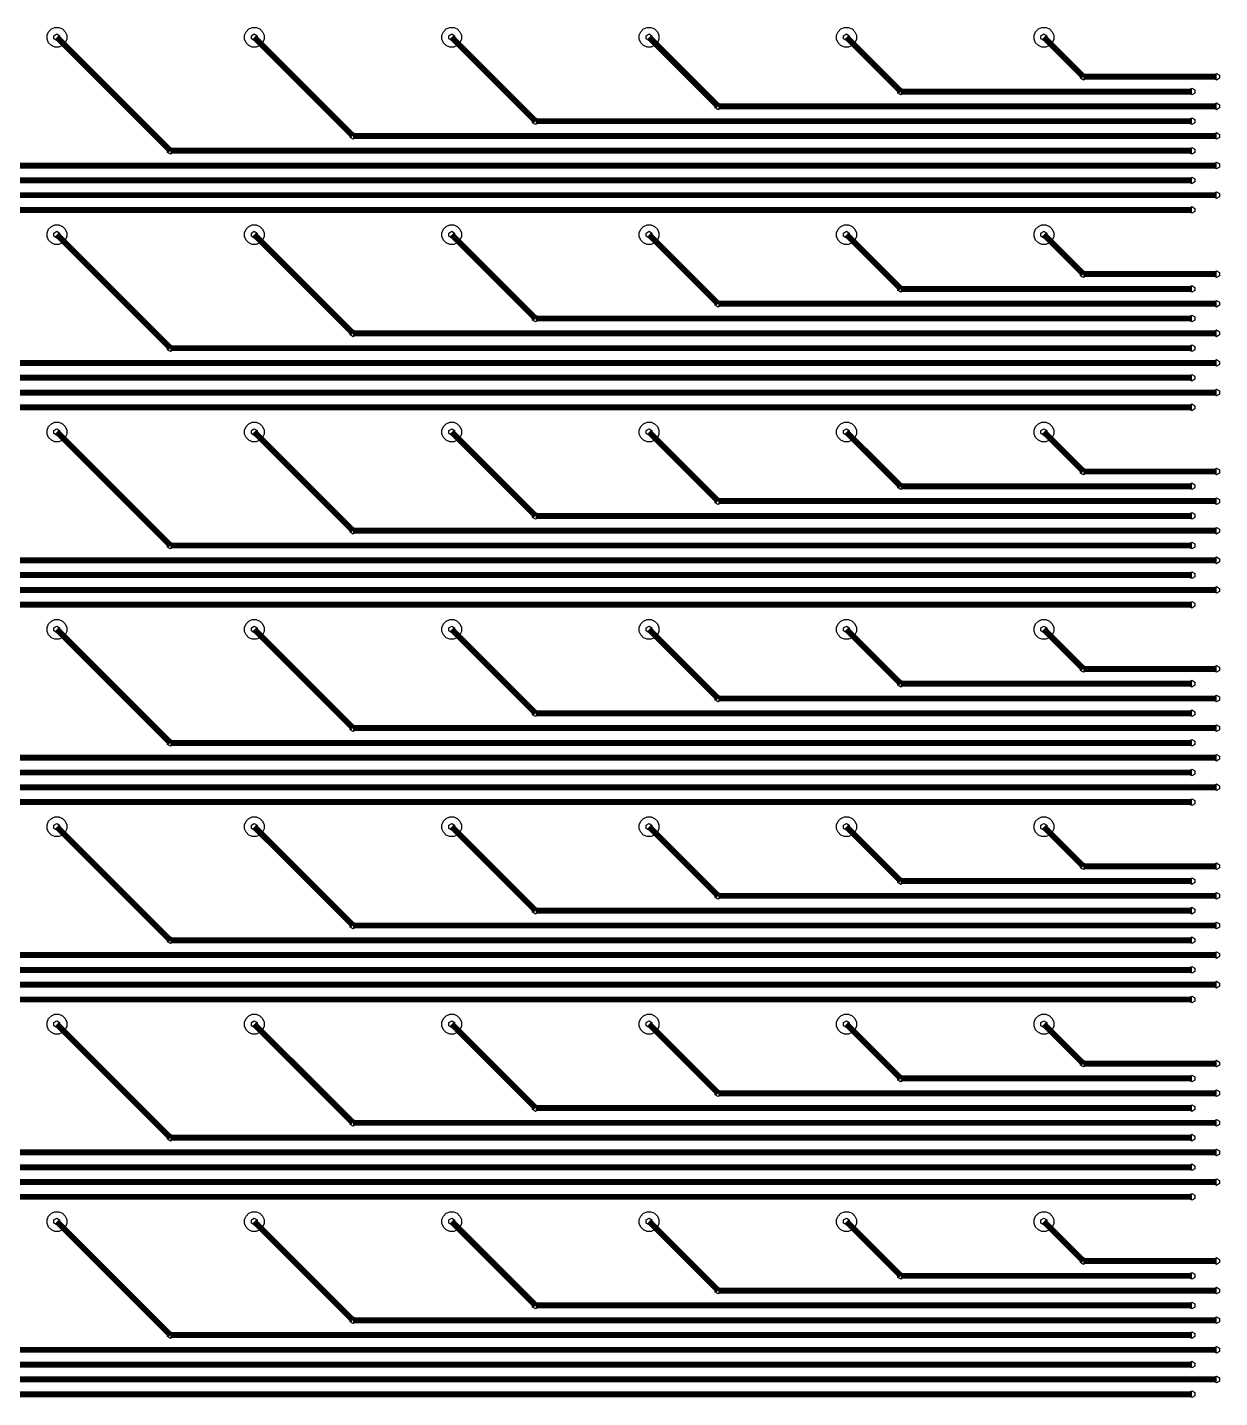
# Model space of a CAD drawing. Extents: x -21730 to 22170, y -18094 to 18606.
# Drawn here: x 655 to 1259, y -4283 to -3589 of the extents above; entities that cross this region are included whole.
import ezdxf

# ---------------------------------------------------------------- set-up
doc = ezdxf.new("R2010")
doc.units = 0
doc.layers.add('L0D0_0', color=1, linetype='CONTINUOUS')

# ---------------------------------------------------------------- blocks, each defined once
blk = doc.blocks.new('LGA400C100P20X20_2000X2000X0_1')
at = {"layer": 'L0D0_0'}
for points in [[(4.49, -2.55), (4.472, -2.542), (4.458, -2.528), (4.45, -2.51), (4.45, -2.49), (4.458, -2.472), (4.472, -2.458), (4.49, -2.45), (4.51, -2.45), (4.528, -2.458), (4.542, -2.472), (4.55, -2.49), (4.55, -2.51), (4.542, -2.528), (4.528, -2.542), (4.51, -2.55)], [(5.49, -2.55), (5.472, -2.542), (5.458, -2.528), (5.45, -2.51), (5.45, -2.49), (5.458, -2.472), (5.472, -2.458), (5.49, -2.45), (5.51, -2.45), (5.528, -2.458), (5.542, -2.472), (5.55, -2.49), (5.55, -2.51), (5.542, -2.528), (5.528, -2.542), (5.51, -2.55)], [(6.49, -2.55), (6.472, -2.542), (6.458, -2.528), (6.45, -2.51), (6.45, -2.49), (6.458, -2.472), (6.472, -2.458), (6.49, -2.45), (6.51, -2.45), (6.528, -2.458), (6.542, -2.472), (6.55, -2.49), (6.55, -2.51), (6.542, -2.528), (6.528, -2.542), (6.51, -2.55)], [(7.49, -2.55), (7.472, -2.542), (7.458, -2.528), (7.45, -2.51), (7.45, -2.49), (7.458, -2.472), (7.472, -2.458), (7.49, -2.45), (7.51, -2.45), (7.528, -2.458), (7.542, -2.472), (7.55, -2.49), (7.55, -2.51), (7.542, -2.528), (7.528, -2.542), (7.51, -2.55)], [(8.49, -2.55), (8.472, -2.542), (8.458, -2.528), (8.45, -2.51), (8.45, -2.49), (8.458, -2.472), (8.472, -2.458), (8.49, -2.45), (8.51, -2.45), (8.528, -2.458), (8.542, -2.472), (8.55, -2.49), (8.55, -2.51), (8.542, -2.528), (8.528, -2.542), (8.51, -2.55)], [(9.49, -2.55), (9.472, -2.542), (9.458, -2.528), (9.45, -2.51), (9.45, -2.49), (9.458, -2.472), (9.472, -2.458), (9.49, -2.45), (9.51, -2.45), (9.528, -2.458), (9.542, -2.472), (9.55, -2.49), (9.55, -2.51), (9.542, -2.528), (9.528, -2.542), (9.51, -2.55)], [(4.49, -3.55), (4.472, -3.542), (4.458, -3.528), (4.45, -3.51), (4.45, -3.49), (4.458, -3.472), (4.472, -3.458), (4.49, -3.45), (4.51, -3.45), (4.528, -3.458), (4.542, -3.472), (4.55, -3.49), (4.55, -3.51), (4.542, -3.528), (4.528, -3.542), (4.51, -3.55)], [(5.49, -3.55), (5.472, -3.542), (5.458, -3.528), (5.45, -3.51), (5.45, -3.49), (5.458, -3.472), (5.472, -3.458), (5.49, -3.45), (5.51, -3.45), (5.528, -3.458), (5.542, -3.472), (5.55, -3.49), (5.55, -3.51), (5.542, -3.528), (5.528, -3.542), (5.51, -3.55)], [(6.49, -3.55), (6.472, -3.542), (6.458, -3.528), (6.45, -3.51), (6.45, -3.49), (6.458, -3.472), (6.472, -3.458), (6.49, -3.45), (6.51, -3.45), (6.528, -3.458), (6.542, -3.472), (6.55, -3.49), (6.55, -3.51), (6.542, -3.528), (6.528, -3.542), (6.51, -3.55)], [(7.49, -3.55), (7.472, -3.542), (7.458, -3.528), (7.45, -3.51), (7.45, -3.49), (7.458, -3.472), (7.472, -3.458), (7.49, -3.45), (7.51, -3.45), (7.528, -3.458), (7.542, -3.472), (7.55, -3.49), (7.55, -3.51), (7.542, -3.528), (7.528, -3.542), (7.51, -3.55)], [(8.49, -3.55), (8.472, -3.542), (8.458, -3.528), (8.45, -3.51), (8.45, -3.49), (8.458, -3.472), (8.472, -3.458), (8.49, -3.45), (8.51, -3.45), (8.528, -3.458), (8.542, -3.472), (8.55, -3.49), (8.55, -3.51), (8.542, -3.528), (8.528, -3.542), (8.51, -3.55)], [(9.49, -3.55), (9.472, -3.542), (9.458, -3.528), (9.45, -3.51), (9.45, -3.49), (9.458, -3.472), (9.472, -3.458), (9.49, -3.45), (9.51, -3.45), (9.528, -3.458), (9.542, -3.472), (9.55, -3.49), (9.55, -3.51), (9.542, -3.528), (9.528, -3.542), (9.51, -3.55)], [(4.49, -4.55), (4.472, -4.542), (4.458, -4.528), (4.45, -4.51), (4.45, -4.49), (4.458, -4.472), (4.472, -4.458), (4.49, -4.45), (4.51, -4.45), (4.528, -4.458), (4.542, -4.472), (4.55, -4.49), (4.55, -4.51), (4.542, -4.528), (4.528, -4.542), (4.51, -4.55)], [(5.49, -4.55), (5.472, -4.542), (5.458, -4.528), (5.45, -4.51), (5.45, -4.49), (5.458, -4.472), (5.472, -4.458), (5.49, -4.45), (5.51, -4.45), (5.528, -4.458), (5.542, -4.472), (5.55, -4.49), (5.55, -4.51), (5.542, -4.528), (5.528, -4.542), (5.51, -4.55)], [(6.49, -4.55), (6.472, -4.542), (6.458, -4.528), (6.45, -4.51), (6.45, -4.49), (6.458, -4.472), (6.472, -4.458), (6.49, -4.45), (6.51, -4.45), (6.528, -4.458), (6.542, -4.472), (6.55, -4.49), (6.55, -4.51), (6.542, -4.528), (6.528, -4.542), (6.51, -4.55)], [(7.49, -4.55), (7.472, -4.542), (7.458, -4.528), (7.45, -4.51), (7.45, -4.49), (7.458, -4.472), (7.472, -4.458), (7.49, -4.45), (7.51, -4.45), (7.528, -4.458), (7.542, -4.472), (7.55, -4.49), (7.55, -4.51), (7.542, -4.528), (7.528, -4.542), (7.51, -4.55)], [(8.49, -4.55), (8.472, -4.542), (8.458, -4.528), (8.45, -4.51), (8.45, -4.49), (8.458, -4.472), (8.472, -4.458), (8.49, -4.45), (8.51, -4.45), (8.528, -4.458), (8.542, -4.472), (8.55, -4.49), (8.55, -4.51), (8.542, -4.528), (8.528, -4.542), (8.51, -4.55)], [(9.49, -4.55), (9.472, -4.542), (9.458, -4.528), (9.45, -4.51), (9.45, -4.49), (9.458, -4.472), (9.472, -4.458), (9.49, -4.45), (9.51, -4.45), (9.528, -4.458), (9.542, -4.472), (9.55, -4.49), (9.55, -4.51), (9.542, -4.528), (9.528, -4.542), (9.51, -4.55)], [(4.49, -5.55), (4.472, -5.542), (4.458, -5.528), (4.45, -5.51), (4.45, -5.49), (4.458, -5.472), (4.472, -5.458), (4.49, -5.45), (4.51, -5.45), (4.528, -5.458), (4.542, -5.472), (4.55, -5.49), (4.55, -5.51), (4.542, -5.528), (4.528, -5.542), (4.51, -5.55)], [(5.49, -5.55), (5.472, -5.542), (5.458, -5.528), (5.45, -5.51), (5.45, -5.49), (5.458, -5.472), (5.472, -5.458), (5.49, -5.45), (5.51, -5.45), (5.528, -5.458), (5.542, -5.472), (5.55, -5.49), (5.55, -5.51), (5.542, -5.528), (5.528, -5.542), (5.51, -5.55)], [(6.49, -5.55), (6.472, -5.542), (6.458, -5.528), (6.45, -5.51), (6.45, -5.49), (6.458, -5.472), (6.472, -5.458), (6.49, -5.45), (6.51, -5.45), (6.528, -5.458), (6.542, -5.472), (6.55, -5.49), (6.55, -5.51), (6.542, -5.528), (6.528, -5.542), (6.51, -5.55)], [(7.49, -5.55), (7.472, -5.542), (7.458, -5.528), (7.45, -5.51), (7.45, -5.49), (7.458, -5.472), (7.472, -5.458), (7.49, -5.45), (7.51, -5.45), (7.528, -5.458), (7.542, -5.472), (7.55, -5.49), (7.55, -5.51), (7.542, -5.528), (7.528, -5.542), (7.51, -5.55)], [(8.49, -5.55), (8.472, -5.542), (8.458, -5.528), (8.45, -5.51), (8.45, -5.49), (8.458, -5.472), (8.472, -5.458), (8.49, -5.45), (8.51, -5.45), (8.528, -5.458), (8.542, -5.472), (8.55, -5.49), (8.55, -5.51), (8.542, -5.528), (8.528, -5.542), (8.51, -5.55)], [(9.49, -5.55), (9.472, -5.542), (9.458, -5.528), (9.45, -5.51), (9.45, -5.49), (9.458, -5.472), (9.472, -5.458), (9.49, -5.45), (9.51, -5.45), (9.528, -5.458), (9.542, -5.472), (9.55, -5.49), (9.55, -5.51), (9.542, -5.528), (9.528, -5.542), (9.51, -5.55)], [(4.49, -6.55), (4.472, -6.542), (4.458, -6.528), (4.45, -6.51), (4.45, -6.49), (4.458, -6.472), (4.472, -6.458), (4.49, -6.45), (4.51, -6.45), (4.528, -6.458), (4.542, -6.472), (4.55, -6.49), (4.55, -6.51), (4.542, -6.528), (4.528, -6.542), (4.51, -6.55)], [(5.49, -6.55), (5.472, -6.542), (5.458, -6.528), (5.45, -6.51), (5.45, -6.49), (5.458, -6.472), (5.472, -6.458), (5.49, -6.45), (5.51, -6.45), (5.528, -6.458), (5.542, -6.472), (5.55, -6.49), (5.55, -6.51), (5.542, -6.528), (5.528, -6.542), (5.51, -6.55)], [(6.49, -6.55), (6.472, -6.542), (6.458, -6.528), (6.45, -6.51), (6.45, -6.49), (6.458, -6.472), (6.472, -6.458), (6.49, -6.45), (6.51, -6.45), (6.528, -6.458), (6.542, -6.472), (6.55, -6.49), (6.55, -6.51), (6.542, -6.528), (6.528, -6.542), (6.51, -6.55)], [(7.49, -6.55), (7.472, -6.542), (7.458, -6.528), (7.45, -6.51), (7.45, -6.49), (7.458, -6.472), (7.472, -6.458), (7.49, -6.45), (7.51, -6.45), (7.528, -6.458), (7.542, -6.472), (7.55, -6.49), (7.55, -6.51), (7.542, -6.528), (7.528, -6.542), (7.51, -6.55)], [(8.49, -6.55), (8.472, -6.542), (8.458, -6.528), (8.45, -6.51), (8.45, -6.49), (8.458, -6.472), (8.472, -6.458), (8.49, -6.45), (8.51, -6.45), (8.528, -6.458), (8.542, -6.472), (8.55, -6.49), (8.55, -6.51), (8.542, -6.528), (8.528, -6.542), (8.51, -6.55)], [(9.49, -6.55), (9.472, -6.542), (9.458, -6.528), (9.45, -6.51), (9.45, -6.49), (9.458, -6.472), (9.472, -6.458), (9.49, -6.45), (9.51, -6.45), (9.528, -6.458), (9.542, -6.472), (9.55, -6.49), (9.55, -6.51), (9.542, -6.528), (9.528, -6.542), (9.51, -6.55)], [(4.49, -7.55), (4.472, -7.542), (4.458, -7.528), (4.45, -7.51), (4.45, -7.49), (4.458, -7.472), (4.472, -7.458), (4.49, -7.45), (4.51, -7.45), (4.528, -7.458), (4.542, -7.472), (4.55, -7.49), (4.55, -7.51), (4.542, -7.528), (4.528, -7.542), (4.51, -7.55)], [(5.49, -7.55), (5.472, -7.542), (5.458, -7.528), (5.45, -7.51), (5.45, -7.49), (5.458, -7.472), (5.472, -7.458), (5.49, -7.45), (5.51, -7.45), (5.528, -7.458), (5.542, -7.472), (5.55, -7.49), (5.55, -7.51), (5.542, -7.528), (5.528, -7.542), (5.51, -7.55)], [(6.49, -7.55), (6.472, -7.542), (6.458, -7.528), (6.45, -7.51), (6.45, -7.49), (6.458, -7.472), (6.472, -7.458), (6.49, -7.45), (6.51, -7.45), (6.528, -7.458), (6.542, -7.472), (6.55, -7.49), (6.55, -7.51), (6.542, -7.528), (6.528, -7.542), (6.51, -7.55)], [(7.49, -7.55), (7.472, -7.542), (7.458, -7.528), (7.45, -7.51), (7.45, -7.49), (7.458, -7.472), (7.472, -7.458), (7.49, -7.45), (7.51, -7.45), (7.528, -7.458), (7.542, -7.472), (7.55, -7.49), (7.55, -7.51), (7.542, -7.528), (7.528, -7.542), (7.51, -7.55)], [(8.49, -7.55), (8.472, -7.542), (8.458, -7.528), (8.45, -7.51), (8.45, -7.49), (8.458, -7.472), (8.472, -7.458), (8.49, -7.45), (8.51, -7.45), (8.528, -7.458), (8.542, -7.472), (8.55, -7.49), (8.55, -7.51), (8.542, -7.528), (8.528, -7.542), (8.51, -7.55)], [(9.49, -7.55), (9.472, -7.542), (9.458, -7.528), (9.45, -7.51), (9.45, -7.49), (9.458, -7.472), (9.472, -7.458), (9.49, -7.45), (9.51, -7.45), (9.528, -7.458), (9.542, -7.472), (9.55, -7.49), (9.55, -7.51), (9.542, -7.528), (9.528, -7.542), (9.51, -7.55)], [(4.49, -8.55), (4.472, -8.542), (4.458, -8.528), (4.45, -8.51), (4.45, -8.49), (4.458, -8.472), (4.472, -8.458), (4.49, -8.45), (4.51, -8.45), (4.528, -8.458), (4.542, -8.472), (4.55, -8.49), (4.55, -8.51), (4.542, -8.528), (4.528, -8.542), (4.51, -8.55)], [(5.49, -8.55), (5.472, -8.542), (5.458, -8.528), (5.45, -8.51), (5.45, -8.49), (5.458, -8.472), (5.472, -8.458), (5.49, -8.45), (5.51, -8.45), (5.528, -8.458), (5.542, -8.472), (5.55, -8.49), (5.55, -8.51), (5.542, -8.528), (5.528, -8.542), (5.51, -8.55)], [(6.49, -8.55), (6.472, -8.542), (6.458, -8.528), (6.45, -8.51), (6.45, -8.49), (6.458, -8.472), (6.472, -8.458), (6.49, -8.45), (6.51, -8.45), (6.528, -8.458), (6.542, -8.472), (6.55, -8.49), (6.55, -8.51), (6.542, -8.528), (6.528, -8.542), (6.51, -8.55)], [(7.49, -8.55), (7.472, -8.542), (7.458, -8.528), (7.45, -8.51), (7.45, -8.49), (7.458, -8.472), (7.472, -8.458), (7.49, -8.45), (7.51, -8.45), (7.528, -8.458), (7.542, -8.472), (7.55, -8.49), (7.55, -8.51), (7.542, -8.528), (7.528, -8.542), (7.51, -8.55)], [(8.49, -8.55), (8.472, -8.542), (8.458, -8.528), (8.45, -8.51), (8.45, -8.49), (8.458, -8.472), (8.472, -8.458), (8.49, -8.45), (8.51, -8.45), (8.528, -8.458), (8.542, -8.472), (8.55, -8.49), (8.55, -8.51), (8.542, -8.528), (8.528, -8.542), (8.51, -8.55)], [(9.49, -8.55), (9.472, -8.542), (9.458, -8.528), (9.45, -8.51), (9.45, -8.49), (9.458, -8.472), (9.472, -8.458), (9.49, -8.45), (9.51, -8.45), (9.528, -8.458), (9.542, -8.472), (9.55, -8.49), (9.55, -8.51), (9.542, -8.528), (9.528, -8.542), (9.51, -8.55)]]:
    blk.add_lwpolyline(points, close=True, dxfattribs=at)

msp = doc.modelspace()

# ---------------------------------------------------------------- linework, layer by layer
at = {"layer": 'L0D0_0'}
for points in [[(670, -3595.7), (668.5, -3594.8), (668.5, -3593.2), (670, -3592.3), (671.4, -3593.2), (671.4, -3594.8)], [(770, -3595.7), (768.5, -3594.8), (768.5, -3593.2), (770, -3592.3), (771.4, -3593.2), (771.4, -3594.8)], [(870, -3595.7), (868.5, -3594.8), (868.5, -3593.2), (870, -3592.3), (871.4, -3593.2), (871.4, -3594.8)], [(970, -3595.7), (968.5, -3594.8), (968.5, -3593.2), (970, -3592.3), (971.4, -3593.2), (971.4, -3594.8)], [(1070, -3595.7), (1068.5, -3594.8), (1068.5, -3593.2), (1070, -3592.3), (1071.4, -3593.2), (1071.4, -3594.8)], [(1170, -3595.7), (1168.5, -3594.8), (1168.5, -3593.2), (1170, -3592.3), (1171.4, -3593.2), (1171.4, -3594.8)], [(1190, -3615.7), (1188.5, -3614.8), (1188.5, -3613.2), (1190, -3612.3), (1191.4, -3613.2), (1191.4, -3614.8)], [(1190, -3615.7), (1188.5, -3614.8), (1188.5, -3613.2), (1190, -3612.3), (1191.4, -3613.2), (1191.4, -3614.8)], [(1257.5, -3615.7), (1256.1, -3614.8), (1256.1, -3613.2), (1257.5, -3612.3), (1259, -3613.2), (1259, -3614.8)], [(1097.5, -3623.2), (1096, -3622.3), (1096, -3620.7), (1097.5, -3619.8), (1098.9, -3620.7), (1098.9, -3622.3)], [(1097.5, -3623.2), (1096, -3622.3), (1096, -3620.7), (1097.5, -3619.8), (1098.9, -3620.7), (1098.9, -3622.3)], [(1245, -3623.2), (1243.5, -3622.3), (1243.5, -3620.7), (1245, -3619.8), (1246.4, -3620.7), (1246.4, -3622.3)], [(1005, -3630.7), (1003.5, -3629.8), (1003.5, -3628.2), (1005, -3627.3), (1006.4, -3628.2), (1006.4, -3629.8)], [(1005, -3630.7), (1003.5, -3629.8), (1003.5, -3628.2), (1005, -3627.3), (1006.4, -3628.2), (1006.4, -3629.8)], [(1257.5, -3630.7), (1256.1, -3629.8), (1256.1, -3628.2), (1257.5, -3627.3), (1259, -3628.2), (1259, -3629.8)], [(912.5, -3638.2), (911, -3637.3), (911, -3635.7), (912.5, -3634.8), (913.9, -3635.7), (913.9, -3637.3)], [(912.5, -3638.2), (911, -3637.3), (911, -3635.7), (912.5, -3634.8), (913.9, -3635.7), (913.9, -3637.3)], [(1245, -3638.2), (1243.5, -3637.3), (1243.5, -3635.7), (1245, -3634.8), (1246.4, -3635.7), (1246.4, -3637.3)], [(820, -3645.7), (818.5, -3644.8), (818.5, -3643.2), (820, -3642.3), (821.4, -3643.2), (821.4, -3644.8)], [(820, -3645.7), (818.5, -3644.8), (818.5, -3643.2), (820, -3642.3), (821.4, -3643.2), (821.4, -3644.8)], [(1257.5, -3645.7), (1256.1, -3644.8), (1256.1, -3643.2), (1257.5, -3642.3), (1259, -3643.2), (1259, -3644.8)], [(727.5, -3653.2), (726, -3652.3), (726, -3650.7), (727.5, -3649.8), (728.9, -3650.7), (728.9, -3652.3)], [(727.5, -3653.2), (726, -3652.3), (726, -3650.7), (727.5, -3649.8), (728.9, -3650.7), (728.9, -3652.3)], [(1245, -3653.2), (1243.5, -3652.3), (1243.5, -3650.7), (1245, -3649.8), (1246.4, -3650.7), (1246.4, -3652.3)], [(1257.5, -3660.7), (1256.1, -3659.8), (1256.1, -3658.2), (1257.5, -3657.3), (1259, -3658.2), (1259, -3659.8)], [(1245, -3668.2), (1243.5, -3667.3), (1243.5, -3665.7), (1245, -3664.8), (1246.4, -3665.7), (1246.4, -3667.3)], [(1257.5, -3675.7), (1256.1, -3674.8), (1256.1, -3673.2), (1257.5, -3672.3), (1259, -3673.2), (1259, -3674.8)], [(1245, -3683.2), (1243.5, -3682.3), (1243.5, -3680.7), (1245, -3679.8), (1246.4, -3680.7), (1246.4, -3682.3)], [(670, -3695.7), (668.5, -3694.8), (668.5, -3693.2), (670, -3692.3), (671.4, -3693.2), (671.4, -3694.8)], [(770, -3695.7), (768.5, -3694.8), (768.5, -3693.2), (770, -3692.3), (771.4, -3693.2), (771.4, -3694.8)], [(870, -3695.7), (868.5, -3694.8), (868.5, -3693.2), (870, -3692.3), (871.4, -3693.2), (871.4, -3694.8)], [(970, -3695.7), (968.5, -3694.8), (968.5, -3693.2), (970, -3692.3), (971.4, -3693.2), (971.4, -3694.8)], [(1070, -3695.7), (1068.5, -3694.8), (1068.5, -3693.2), (1070, -3692.3), (1071.4, -3693.2), (1071.4, -3694.8)], [(1170, -3695.7), (1168.5, -3694.8), (1168.5, -3693.2), (1170, -3692.3), (1171.4, -3693.2), (1171.4, -3694.8)], [(1190, -3715.7), (1188.5, -3714.8), (1188.5, -3713.2), (1190, -3712.3), (1191.4, -3713.2), (1191.4, -3714.8)], [(1190, -3715.7), (1188.5, -3714.8), (1188.5, -3713.2), (1190, -3712.3), (1191.4, -3713.2), (1191.4, -3714.8)], [(1257.5, -3715.7), (1256.1, -3714.8), (1256.1, -3713.2), (1257.5, -3712.3), (1259, -3713.2), (1259, -3714.8)], [(1097.5, -3723.2), (1096, -3722.3), (1096, -3720.7), (1097.5, -3719.8), (1098.9, -3720.7), (1098.9, -3722.3)], [(1097.5, -3723.2), (1096, -3722.3), (1096, -3720.7), (1097.5, -3719.8), (1098.9, -3720.7), (1098.9, -3722.3)], [(1245, -3723.2), (1243.5, -3722.3), (1243.5, -3720.7), (1245, -3719.8), (1246.4, -3720.7), (1246.4, -3722.3)], [(1005, -3730.7), (1003.5, -3729.8), (1003.5, -3728.2), (1005, -3727.3), (1006.4, -3728.2), (1006.4, -3729.8)], [(1005, -3730.7), (1003.5, -3729.8), (1003.5, -3728.2), (1005, -3727.3), (1006.4, -3728.2), (1006.4, -3729.8)], [(1257.5, -3730.7), (1256.1, -3729.8), (1256.1, -3728.2), (1257.5, -3727.3), (1259, -3728.2), (1259, -3729.8)], [(912.5, -3738.2), (911, -3737.3), (911, -3735.7), (912.5, -3734.8), (913.9, -3735.7), (913.9, -3737.3)], [(912.5, -3738.2), (911, -3737.3), (911, -3735.7), (912.5, -3734.8), (913.9, -3735.7), (913.9, -3737.3)], [(1245, -3738.2), (1243.5, -3737.3), (1243.5, -3735.7), (1245, -3734.8), (1246.4, -3735.7), (1246.4, -3737.3)], [(820, -3745.7), (818.5, -3744.8), (818.5, -3743.2), (820, -3742.3), (821.4, -3743.2), (821.4, -3744.8)], [(820, -3745.7), (818.5, -3744.8), (818.5, -3743.2), (820, -3742.3), (821.4, -3743.2), (821.4, -3744.8)], [(1257.5, -3745.7), (1256.1, -3744.8), (1256.1, -3743.2), (1257.5, -3742.3), (1259, -3743.2), (1259, -3744.8)], [(727.5, -3753.2), (726, -3752.3), (726, -3750.7), (727.5, -3749.8), (728.9, -3750.7), (728.9, -3752.3)], [(727.5, -3753.2), (726, -3752.3), (726, -3750.7), (727.5, -3749.8), (728.9, -3750.7), (728.9, -3752.3)], [(1245, -3753.2), (1243.5, -3752.3), (1243.5, -3750.7), (1245, -3749.8), (1246.4, -3750.7), (1246.4, -3752.3)], [(1257.5, -3760.7), (1256.1, -3759.8), (1256.1, -3758.2), (1257.5, -3757.3), (1259, -3758.2), (1259, -3759.8)], [(1245, -3768.2), (1243.5, -3767.3), (1243.5, -3765.7), (1245, -3764.8), (1246.4, -3765.7), (1246.4, -3767.3)], [(1257.5, -3775.7), (1256.1, -3774.8), (1256.1, -3773.2), (1257.5, -3772.3), (1259, -3773.2), (1259, -3774.8)], [(1245, -3783.2), (1243.5, -3782.3), (1243.5, -3780.7), (1245, -3779.8), (1246.4, -3780.7), (1246.4, -3782.3)], [(670, -3795.7), (668.5, -3794.8), (668.5, -3793.2), (670, -3792.3), (671.4, -3793.2), (671.4, -3794.8)], [(770, -3795.7), (768.5, -3794.8), (768.5, -3793.2), (770, -3792.3), (771.4, -3793.2), (771.4, -3794.8)], [(870, -3795.7), (868.5, -3794.8), (868.5, -3793.2), (870, -3792.3), (871.4, -3793.2), (871.4, -3794.8)], [(970, -3795.7), (968.5, -3794.8), (968.5, -3793.2), (970, -3792.3), (971.4, -3793.2), (971.4, -3794.8)], [(1070, -3795.7), (1068.5, -3794.8), (1068.5, -3793.2), (1070, -3792.3), (1071.4, -3793.2), (1071.4, -3794.8)], [(1170, -3795.7), (1168.5, -3794.8), (1168.5, -3793.2), (1170, -3792.3), (1171.4, -3793.2), (1171.4, -3794.8)], [(1190, -3815.7), (1188.5, -3814.8), (1188.5, -3813.2), (1190, -3812.3), (1191.4, -3813.2), (1191.4, -3814.8)], [(1190, -3815.7), (1188.5, -3814.8), (1188.5, -3813.2), (1190, -3812.3), (1191.4, -3813.2), (1191.4, -3814.8)], [(1257.5, -3815.7), (1256.1, -3814.8), (1256.1, -3813.2), (1257.5, -3812.3), (1259, -3813.2), (1259, -3814.8)], [(1097.5, -3823.2), (1096, -3822.3), (1096, -3820.7), (1097.5, -3819.8), (1098.9, -3820.7), (1098.9, -3822.3)], [(1097.5, -3823.2), (1096, -3822.3), (1096, -3820.7), (1097.5, -3819.8), (1098.9, -3820.7), (1098.9, -3822.3)], [(1245, -3823.2), (1243.5, -3822.3), (1243.5, -3820.7), (1245, -3819.8), (1246.4, -3820.7), (1246.4, -3822.3)], [(1005, -3830.7), (1003.5, -3829.8), (1003.5, -3828.2), (1005, -3827.3), (1006.4, -3828.2), (1006.4, -3829.8)], [(1005, -3830.7), (1003.5, -3829.8), (1003.5, -3828.2), (1005, -3827.3), (1006.4, -3828.2), (1006.4, -3829.8)], [(1257.5, -3830.7), (1256.1, -3829.8), (1256.1, -3828.2), (1257.5, -3827.3), (1259, -3828.2), (1259, -3829.8)], [(912.5, -3838.2), (911, -3837.3), (911, -3835.7), (912.5, -3834.8), (913.9, -3835.7), (913.9, -3837.3)], [(912.5, -3838.2), (911, -3837.3), (911, -3835.7), (912.5, -3834.8), (913.9, -3835.7), (913.9, -3837.3)], [(1245, -3838.2), (1243.5, -3837.3), (1243.5, -3835.7), (1245, -3834.8), (1246.4, -3835.7), (1246.4, -3837.3)], [(820, -3845.7), (818.5, -3844.8), (818.5, -3843.2), (820, -3842.3), (821.4, -3843.2), (821.4, -3844.8)], [(820, -3845.7), (818.5, -3844.8), (818.5, -3843.2), (820, -3842.3), (821.4, -3843.2), (821.4, -3844.8)], [(1257.5, -3845.7), (1256.1, -3844.8), (1256.1, -3843.2), (1257.5, -3842.3), (1259, -3843.2), (1259, -3844.8)], [(727.5, -3853.2), (726, -3852.3), (726, -3850.7), (727.5, -3849.8), (728.9, -3850.7), (728.9, -3852.3)], [(727.5, -3853.2), (726, -3852.3), (726, -3850.7), (727.5, -3849.8), (728.9, -3850.7), (728.9, -3852.3)], [(1245, -3853.2), (1243.5, -3852.3), (1243.5, -3850.7), (1245, -3849.8), (1246.4, -3850.7), (1246.4, -3852.3)], [(1257.5, -3860.7), (1256.1, -3859.8), (1256.1, -3858.2), (1257.5, -3857.3), (1259, -3858.2), (1259, -3859.8)], [(1245, -3868.2), (1243.5, -3867.3), (1243.5, -3865.7), (1245, -3864.8), (1246.4, -3865.7), (1246.4, -3867.3)], [(1257.5, -3875.7), (1256.1, -3874.8), (1256.1, -3873.2), (1257.5, -3872.3), (1259, -3873.2), (1259, -3874.8)], [(1245, -3883.2), (1243.5, -3882.3), (1243.5, -3880.7), (1245, -3879.8), (1246.4, -3880.7), (1246.4, -3882.3)], [(670, -3895.7), (668.5, -3894.8), (668.5, -3893.2), (670, -3892.3), (671.4, -3893.2), (671.4, -3894.8)], [(770, -3895.7), (768.5, -3894.8), (768.5, -3893.2), (770, -3892.3), (771.4, -3893.2), (771.4, -3894.8)], [(870, -3895.7), (868.5, -3894.8), (868.5, -3893.2), (870, -3892.3), (871.4, -3893.2), (871.4, -3894.8)], [(970, -3895.7), (968.5, -3894.8), (968.5, -3893.2), (970, -3892.3), (971.4, -3893.2), (971.4, -3894.8)], [(1070, -3895.7), (1068.5, -3894.8), (1068.5, -3893.2), (1070, -3892.3), (1071.4, -3893.2), (1071.4, -3894.8)], [(1170, -3895.7), (1168.5, -3894.8), (1168.5, -3893.2), (1170, -3892.3), (1171.4, -3893.2), (1171.4, -3894.8)], [(1190, -3915.7), (1188.5, -3914.8), (1188.5, -3913.2), (1190, -3912.3), (1191.4, -3913.2), (1191.4, -3914.8)], [(1190, -3915.7), (1188.5, -3914.8), (1188.5, -3913.2), (1190, -3912.3), (1191.4, -3913.2), (1191.4, -3914.8)], [(1257.5, -3915.7), (1256.1, -3914.8), (1256.1, -3913.2), (1257.5, -3912.3), (1259, -3913.2), (1259, -3914.8)], [(1097.5, -3923.2), (1096, -3922.3), (1096, -3920.7), (1097.5, -3919.8), (1098.9, -3920.7), (1098.9, -3922.3)], [(1097.5, -3923.2), (1096, -3922.3), (1096, -3920.7), (1097.5, -3919.8), (1098.9, -3920.7), (1098.9, -3922.3)], [(1245, -3923.2), (1243.5, -3922.3), (1243.5, -3920.7), (1245, -3919.8), (1246.4, -3920.7), (1246.4, -3922.3)], [(1005, -3930.7), (1003.5, -3929.8), (1003.5, -3928.2), (1005, -3927.3), (1006.4, -3928.2), (1006.4, -3929.8)], [(1005, -3930.7), (1003.5, -3929.8), (1003.5, -3928.2), (1005, -3927.3), (1006.4, -3928.2), (1006.4, -3929.8)], [(1257.5, -3930.7), (1256.1, -3929.8), (1256.1, -3928.2), (1257.5, -3927.3), (1259, -3928.2), (1259, -3929.8)], [(912.5, -3938.2), (911, -3937.3), (911, -3935.7), (912.5, -3934.8), (913.9, -3935.7), (913.9, -3937.3)], [(912.5, -3938.2), (911, -3937.3), (911, -3935.7), (912.5, -3934.8), (913.9, -3935.7), (913.9, -3937.3)], [(1245, -3938.2), (1243.5, -3937.3), (1243.5, -3935.7), (1245, -3934.8), (1246.4, -3935.7), (1246.4, -3937.3)], [(820, -3945.7), (818.5, -3944.8), (818.5, -3943.2), (820, -3942.3), (821.4, -3943.2), (821.4, -3944.8)], [(820, -3945.7), (818.5, -3944.8), (818.5, -3943.2), (820, -3942.3), (821.4, -3943.2), (821.4, -3944.8)], [(1257.5, -3945.7), (1256.1, -3944.8), (1256.1, -3943.2), (1257.5, -3942.3), (1259, -3943.2), (1259, -3944.8)], [(727.5, -3953.2), (726, -3952.3), (726, -3950.7), (727.5, -3949.8), (728.9, -3950.7), (728.9, -3952.3)], [(727.5, -3953.2), (726, -3952.3), (726, -3950.7), (727.5, -3949.8), (728.9, -3950.7), (728.9, -3952.3)], [(1245, -3953.2), (1243.5, -3952.3), (1243.5, -3950.7), (1245, -3949.8), (1246.4, -3950.7), (1246.4, -3952.3)], [(1257.5, -3960.7), (1256.1, -3959.8), (1256.1, -3958.2), (1257.5, -3957.3), (1259, -3958.2), (1259, -3959.8)], [(1245, -3968.2), (1243.5, -3967.3), (1243.5, -3965.7), (1245, -3964.8), (1246.4, -3965.7), (1246.4, -3967.3)], [(1257.5, -3975.7), (1256.1, -3974.8), (1256.1, -3973.2), (1257.5, -3972.3), (1259, -3973.2), (1259, -3974.8)], [(1245, -3983.2), (1243.5, -3982.3), (1243.5, -3980.7), (1245, -3979.8), (1246.4, -3980.7), (1246.4, -3982.3)], [(670, -3995.7), (668.5, -3994.8), (668.5, -3993.2), (670, -3992.3), (671.4, -3993.2), (671.4, -3994.8)], [(770, -3995.7), (768.5, -3994.8), (768.5, -3993.2), (770, -3992.3), (771.4, -3993.2), (771.4, -3994.8)], [(870, -3995.7), (868.5, -3994.8), (868.5, -3993.2), (870, -3992.3), (871.4, -3993.2), (871.4, -3994.8)], [(970, -3995.7), (968.5, -3994.8), (968.5, -3993.2), (970, -3992.3), (971.4, -3993.2), (971.4, -3994.8)], [(1070, -3995.7), (1068.5, -3994.8), (1068.5, -3993.2), (1070, -3992.3), (1071.4, -3993.2), (1071.4, -3994.8)], [(1170, -3995.7), (1168.5, -3994.8), (1168.5, -3993.2), (1170, -3992.3), (1171.4, -3993.2), (1171.4, -3994.8)], [(1190, -4015.7), (1188.5, -4014.8), (1188.5, -4013.2), (1190, -4012.3), (1191.4, -4013.2), (1191.4, -4014.8)], [(1190, -4015.7), (1188.5, -4014.8), (1188.5, -4013.2), (1190, -4012.3), (1191.4, -4013.2), (1191.4, -4014.8)], [(1257.5, -4015.7), (1256.1, -4014.8), (1256.1, -4013.2), (1257.5, -4012.3), (1259, -4013.2), (1259, -4014.8)], [(1097.5, -4023.2), (1096, -4022.3), (1096, -4020.7), (1097.5, -4019.8), (1098.9, -4020.7), (1098.9, -4022.3)], [(1097.5, -4023.2), (1096, -4022.3), (1096, -4020.7), (1097.5, -4019.8), (1098.9, -4020.7), (1098.9, -4022.3)], [(1245, -4023.2), (1243.5, -4022.3), (1243.5, -4020.7), (1245, -4019.8), (1246.4, -4020.7), (1246.4, -4022.3)], [(1005, -4030.7), (1003.5, -4029.8), (1003.5, -4028.2), (1005, -4027.3), (1006.4, -4028.2), (1006.4, -4029.8)], [(1005, -4030.7), (1003.5, -4029.8), (1003.5, -4028.2), (1005, -4027.3), (1006.4, -4028.2), (1006.4, -4029.8)], [(1257.5, -4030.7), (1256.1, -4029.8), (1256.1, -4028.2), (1257.5, -4027.3), (1259, -4028.2), (1259, -4029.8)], [(912.5, -4038.2), (911, -4037.3), (911, -4035.7), (912.5, -4034.8), (913.9, -4035.7), (913.9, -4037.3)], [(912.5, -4038.2), (911, -4037.3), (911, -4035.7), (912.5, -4034.8), (913.9, -4035.7), (913.9, -4037.3)], [(1245, -4038.2), (1243.5, -4037.3), (1243.5, -4035.7), (1245, -4034.8), (1246.4, -4035.7), (1246.4, -4037.3)], [(820, -4045.7), (818.5, -4044.8), (818.5, -4043.2), (820, -4042.3), (821.4, -4043.2), (821.4, -4044.8)], [(820, -4045.7), (818.5, -4044.8), (818.5, -4043.2), (820, -4042.3), (821.4, -4043.2), (821.4, -4044.8)], [(1257.5, -4045.7), (1256.1, -4044.8), (1256.1, -4043.2), (1257.5, -4042.3), (1259, -4043.2), (1259, -4044.8)], [(727.5, -4053.2), (726, -4052.3), (726, -4050.7), (727.5, -4049.8), (728.9, -4050.7), (728.9, -4052.3)], [(727.5, -4053.2), (726, -4052.3), (726, -4050.7), (727.5, -4049.8), (728.9, -4050.7), (728.9, -4052.3)], [(1245, -4053.2), (1243.5, -4052.3), (1243.5, -4050.7), (1245, -4049.8), (1246.4, -4050.7), (1246.4, -4052.3)], [(1257.5, -4060.7), (1256.1, -4059.8), (1256.1, -4058.2), (1257.5, -4057.3), (1259, -4058.2), (1259, -4059.8)], [(1245, -4068.2), (1243.5, -4067.3), (1243.5, -4065.7), (1245, -4064.8), (1246.4, -4065.7), (1246.4, -4067.3)], [(1257.5, -4075.7), (1256.1, -4074.8), (1256.1, -4073.2), (1257.5, -4072.3), (1259, -4073.2), (1259, -4074.8)], [(1245, -4083.2), (1243.5, -4082.3), (1243.5, -4080.7), (1245, -4079.8), (1246.4, -4080.7), (1246.4, -4082.3)], [(670, -4095.7), (668.5, -4094.8), (668.5, -4093.2), (670, -4092.3), (671.4, -4093.2), (671.4, -4094.8)], [(770, -4095.7), (768.5, -4094.8), (768.5, -4093.2), (770, -4092.3), (771.4, -4093.2), (771.4, -4094.8)], [(870, -4095.7), (868.5, -4094.8), (868.5, -4093.2), (870, -4092.3), (871.4, -4093.2), (871.4, -4094.8)], [(970, -4095.7), (968.5, -4094.8), (968.5, -4093.2), (970, -4092.3), (971.4, -4093.2), (971.4, -4094.8)], [(1070, -4095.7), (1068.5, -4094.8), (1068.5, -4093.2), (1070, -4092.3), (1071.4, -4093.2), (1071.4, -4094.8)], [(1170, -4095.7), (1168.5, -4094.8), (1168.5, -4093.2), (1170, -4092.3), (1171.4, -4093.2), (1171.4, -4094.8)], [(1190, -4115.7), (1188.5, -4114.8), (1188.5, -4113.2), (1190, -4112.3), (1191.4, -4113.2), (1191.4, -4114.8)], [(1190, -4115.7), (1188.5, -4114.8), (1188.5, -4113.2), (1190, -4112.3), (1191.4, -4113.2), (1191.4, -4114.8)], [(1257.5, -4115.7), (1256.1, -4114.8), (1256.1, -4113.2), (1257.5, -4112.3), (1259, -4113.2), (1259, -4114.8)], [(1097.5, -4123.2), (1096, -4122.3), (1096, -4120.7), (1097.5, -4119.8), (1098.9, -4120.7), (1098.9, -4122.3)], [(1097.5, -4123.2), (1096, -4122.3), (1096, -4120.7), (1097.5, -4119.8), (1098.9, -4120.7), (1098.9, -4122.3)], [(1245, -4123.2), (1243.5, -4122.3), (1243.5, -4120.7), (1245, -4119.8), (1246.4, -4120.7), (1246.4, -4122.3)], [(1005, -4130.7), (1003.5, -4129.8), (1003.5, -4128.2), (1005, -4127.3), (1006.4, -4128.2), (1006.4, -4129.8)], [(1005, -4130.7), (1003.5, -4129.8), (1003.5, -4128.2), (1005, -4127.3), (1006.4, -4128.2), (1006.4, -4129.8)], [(1257.5, -4130.7), (1256.1, -4129.8), (1256.1, -4128.2), (1257.5, -4127.3), (1259, -4128.2), (1259, -4129.8)], [(912.5, -4138.2), (911, -4137.3), (911, -4135.7), (912.5, -4134.8), (913.9, -4135.7), (913.9, -4137.3)], [(912.5, -4138.2), (911, -4137.3), (911, -4135.7), (912.5, -4134.8), (913.9, -4135.7), (913.9, -4137.3)], [(1245, -4138.2), (1243.5, -4137.3), (1243.5, -4135.7), (1245, -4134.8), (1246.4, -4135.7), (1246.4, -4137.3)], [(820, -4145.7), (818.5, -4144.8), (818.5, -4143.2), (820, -4142.3), (821.4, -4143.2), (821.4, -4144.8)], [(820, -4145.7), (818.5, -4144.8), (818.5, -4143.2), (820, -4142.3), (821.4, -4143.2), (821.4, -4144.8)], [(1257.5, -4145.7), (1256.1, -4144.8), (1256.1, -4143.2), (1257.5, -4142.3), (1259, -4143.2), (1259, -4144.8)], [(727.5, -4153.2), (726, -4152.3), (726, -4150.7), (727.5, -4149.8), (728.9, -4150.7), (728.9, -4152.3)], [(727.5, -4153.2), (726, -4152.3), (726, -4150.7), (727.5, -4149.8), (728.9, -4150.7), (728.9, -4152.3)], [(1245, -4153.2), (1243.5, -4152.3), (1243.5, -4150.7), (1245, -4149.8), (1246.4, -4150.7), (1246.4, -4152.3)], [(1257.5, -4160.7), (1256.1, -4159.8), (1256.1, -4158.2), (1257.5, -4157.3), (1259, -4158.2), (1259, -4159.8)], [(1245, -4168.2), (1243.5, -4167.3), (1243.5, -4165.7), (1245, -4164.8), (1246.4, -4165.7), (1246.4, -4167.3)], [(1257.5, -4175.7), (1256.1, -4174.8), (1256.1, -4173.2), (1257.5, -4172.3), (1259, -4173.2), (1259, -4174.8)], [(1245, -4183.2), (1243.5, -4182.3), (1243.5, -4180.7), (1245, -4179.8), (1246.4, -4180.7), (1246.4, -4182.3)], [(670, -4195.7), (668.5, -4194.8), (668.5, -4193.2), (670, -4192.3), (671.4, -4193.2), (671.4, -4194.8)], [(770, -4195.7), (768.5, -4194.8), (768.5, -4193.2), (770, -4192.3), (771.4, -4193.2), (771.4, -4194.8)], [(870, -4195.7), (868.5, -4194.8), (868.5, -4193.2), (870, -4192.3), (871.4, -4193.2), (871.4, -4194.8)], [(970, -4195.7), (968.5, -4194.8), (968.5, -4193.2), (970, -4192.3), (971.4, -4193.2), (971.4, -4194.8)], [(1070, -4195.7), (1068.5, -4194.8), (1068.5, -4193.2), (1070, -4192.3), (1071.4, -4193.2), (1071.4, -4194.8)], [(1170, -4195.7), (1168.5, -4194.8), (1168.5, -4193.2), (1170, -4192.3), (1171.4, -4193.2), (1171.4, -4194.8)], [(1190, -4215.7), (1188.5, -4214.8), (1188.5, -4213.2), (1190, -4212.3), (1191.4, -4213.2), (1191.4, -4214.8)], [(1190, -4215.7), (1188.5, -4214.8), (1188.5, -4213.2), (1190, -4212.3), (1191.4, -4213.2), (1191.4, -4214.8)], [(1257.5, -4215.7), (1256.1, -4214.8), (1256.1, -4213.2), (1257.5, -4212.3), (1259, -4213.2), (1259, -4214.8)], [(1097.5, -4223.2), (1096, -4222.3), (1096, -4220.7), (1097.5, -4219.8), (1098.9, -4220.7), (1098.9, -4222.3)], [(1097.5, -4223.2), (1096, -4222.3), (1096, -4220.7), (1097.5, -4219.8), (1098.9, -4220.7), (1098.9, -4222.3)], [(1245, -4223.2), (1243.5, -4222.3), (1243.5, -4220.7), (1245, -4219.8), (1246.4, -4220.7), (1246.4, -4222.3)], [(1005, -4230.7), (1003.5, -4229.8), (1003.5, -4228.2), (1005, -4227.3), (1006.4, -4228.2), (1006.4, -4229.8)], [(1005, -4230.7), (1003.5, -4229.8), (1003.5, -4228.2), (1005, -4227.3), (1006.4, -4228.2), (1006.4, -4229.8)], [(1257.5, -4230.7), (1256.1, -4229.8), (1256.1, -4228.2), (1257.5, -4227.3), (1259, -4228.2), (1259, -4229.8)], [(912.5, -4238.2), (911, -4237.3), (911, -4235.7), (912.5, -4234.8), (913.9, -4235.7), (913.9, -4237.3)], [(912.5, -4238.2), (911, -4237.3), (911, -4235.7), (912.5, -4234.8), (913.9, -4235.7), (913.9, -4237.3)], [(1245, -4238.2), (1243.5, -4237.3), (1243.5, -4235.7), (1245, -4234.8), (1246.4, -4235.7), (1246.4, -4237.3)], [(820, -4245.7), (818.5, -4244.8), (818.5, -4243.2), (820, -4242.3), (821.4, -4243.2), (821.4, -4244.8)], [(820, -4245.7), (818.5, -4244.8), (818.5, -4243.2), (820, -4242.3), (821.4, -4243.2), (821.4, -4244.8)], [(1257.5, -4245.7), (1256.1, -4244.8), (1256.1, -4243.2), (1257.5, -4242.3), (1259, -4243.2), (1259, -4244.8)], [(727.5, -4253.2), (726, -4252.3), (726, -4250.7), (727.5, -4249.8), (728.9, -4250.7), (728.9, -4252.3)], [(727.5, -4253.2), (726, -4252.3), (726, -4250.7), (727.5, -4249.8), (728.9, -4250.7), (728.9, -4252.3)], [(1245, -4253.2), (1243.5, -4252.3), (1243.5, -4250.7), (1245, -4249.8), (1246.4, -4250.7), (1246.4, -4252.3)], [(1257.5, -4260.7), (1256.1, -4259.8), (1256.1, -4258.2), (1257.5, -4257.3), (1259, -4258.2), (1259, -4259.8)], [(1245, -4268.2), (1243.5, -4267.3), (1243.5, -4265.7), (1245, -4264.8), (1246.4, -4265.7), (1246.4, -4267.3)], [(1257.5, -4275.7), (1256.1, -4274.8), (1256.1, -4273.2), (1257.5, -4272.3), (1259, -4273.2), (1259, -4274.8)], [(1245, -4283.2), (1243.5, -4282.3), (1243.5, -4280.7), (1245, -4279.8), (1246.4, -4280.7), (1246.4, -4282.3)]]:
    msp.add_lwpolyline(points, close=True, dxfattribs=at)
at = {"layer": 'L0D0_0', "const_width": 3}
for points in [[(670, -3594), (727.5, -3651.5)], [(770, -3594), (820, -3644)], [(870, -3594), (912.5, -3636.5)], [(970, -3594), (1005, -3629)], [(1070, -3594), (1097.5, -3621.5)], [(1170, -3594), (1190, -3614)], [(1190, -3614), (1257.5, -3614)], [(1097.5, -3621.5), (1245, -3621.5)], [(1005, -3629), (1257.5, -3629)], [(912.5, -3636.5), (1245, -3636.5)], [(820, -3644), (1257.5, -3644)], [(727.5, -3651.5), (1245, -3651.5)], [(635, -3659), (1257.5, -3659)], [(542.5, -3666.5), (1245, -3666.5)], [(450, -3674), (1257.5, -3674)], [(357.5, -3681.5), (1245, -3681.5)], [(670, -3694), (727.5, -3751.5)], [(770, -3694), (820, -3744)], [(870, -3694), (912.5, -3736.5)], [(970, -3694), (1005, -3729)], [(1070, -3694), (1097.5, -3721.5)], [(1170, -3694), (1190, -3714)], [(1190, -3714), (1257.5, -3714)], [(1097.5, -3721.5), (1245, -3721.5)], [(1005, -3729), (1257.5, -3729)], [(912.5, -3736.5), (1245, -3736.5)], [(820, -3744), (1257.5, -3744)], [(727.5, -3751.5), (1245, -3751.5)], [(635, -3759), (1257.5, -3759)], [(542.5, -3766.5), (1245, -3766.5)], [(450, -3774), (1257.5, -3774)], [(357.5, -3781.5), (1245, -3781.5)], [(670, -3794), (727.5, -3851.5)], [(770, -3794), (820, -3844)], [(870, -3794), (912.5, -3836.5)], [(970, -3794), (1005, -3829)], [(1070, -3794), (1097.5, -3821.5)], [(1170, -3794), (1190, -3814)], [(1190, -3814), (1257.5, -3814)], [(1097.5, -3821.5), (1245, -3821.5)], [(1005, -3829), (1257.5, -3829)], [(912.5, -3836.5), (1245, -3836.5)], [(820, -3844), (1257.5, -3844)], [(727.5, -3851.5), (1245, -3851.5)], [(635, -3859), (1257.5, -3859)], [(542.5, -3866.5), (1245, -3866.5)], [(450, -3874), (1257.5, -3874)], [(357.5, -3881.5), (1245, -3881.5)], [(670, -3894), (727.5, -3951.5)], [(770, -3894), (820, -3944)], [(870, -3894), (912.5, -3936.5)], [(970, -3894), (1005, -3929)], [(1070, -3894), (1097.5, -3921.5)], [(1170, -3894), (1190, -3914)], [(1190, -3914), (1257.5, -3914)], [(1097.5, -3921.5), (1245, -3921.5)], [(1005, -3929), (1257.5, -3929)], [(912.5, -3936.5), (1245, -3936.5)], [(820, -3944), (1257.5, -3944)], [(727.5, -3951.5), (1245, -3951.5)], [(635, -3959), (1257.5, -3959)], [(542.5, -3966.5), (1245, -3966.5)], [(450, -3974), (1257.5, -3974)], [(357.5, -3981.5), (1245, -3981.5)], [(670, -3994), (727.5, -4051.5)], [(770, -3994), (820, -4044)], [(870, -3994), (912.5, -4036.5)], [(970, -3994), (1005, -4029)], [(1070, -3994), (1097.5, -4021.5)], [(1170, -3994), (1190, -4014)], [(1190, -4014), (1257.5, -4014)], [(1097.5, -4021.5), (1245, -4021.5)], [(1005, -4029), (1257.5, -4029)], [(912.5, -4036.5), (1245, -4036.5)], [(820, -4044), (1257.5, -4044)], [(727.5, -4051.5), (1245, -4051.5)], [(635, -4059), (1257.5, -4059)], [(542.5, -4066.5), (1245, -4066.5)], [(450, -4074), (1257.5, -4074)], [(357.5, -4081.5), (1245, -4081.5)], [(670, -4094), (727.5, -4151.5)], [(770, -4094), (820, -4144)], [(870, -4094), (912.5, -4136.5)], [(970, -4094), (1005, -4129)], [(1070, -4094), (1097.5, -4121.5)], [(1170, -4094), (1190, -4114)], [(1190, -4114), (1257.5, -4114)], [(1097.5, -4121.5), (1245, -4121.5)], [(1005, -4129), (1257.5, -4129)], [(912.5, -4136.5), (1245, -4136.5)], [(820, -4144), (1257.5, -4144)], [(727.5, -4151.5), (1245, -4151.5)], [(635, -4159), (1257.5, -4159)], [(542.5, -4166.5), (1245, -4166.5)], [(450, -4174), (1257.5, -4174)], [(357.5, -4181.5), (1245, -4181.5)], [(670, -4194), (727.5, -4251.5)], [(770, -4194), (820, -4244)], [(870, -4194), (912.5, -4236.5)], [(970, -4194), (1005, -4229)], [(1070, -4194), (1097.5, -4221.5)], [(1170, -4194), (1190, -4214)], [(1190, -4214), (1257.5, -4214)], [(1097.5, -4221.5), (1245, -4221.5)], [(1005, -4229), (1257.5, -4229)], [(912.5, -4236.5), (1245, -4236.5)], [(820, -4244), (1257.5, -4244)], [(727.5, -4251.5), (1245, -4251.5)], [(635, -4259), (1257.5, -4259)], [(542.5, -4266.5), (1245, -4266.5)], [(450, -4274), (1257.5, -4274)], [(357.5, -4281.5), (1245, -4281.5)]]:
    msp.add_lwpolyline(points, dxfattribs=at)

# ---------------------------------------------------------------- block references
at = {"xscale": 100, "yscale": 100}
msp.add_blockref('LGA400C100P20X20_2000X2000X0_1', (220, -3344), dxfattribs=at)

doc.saveas('drawing.dxf')
